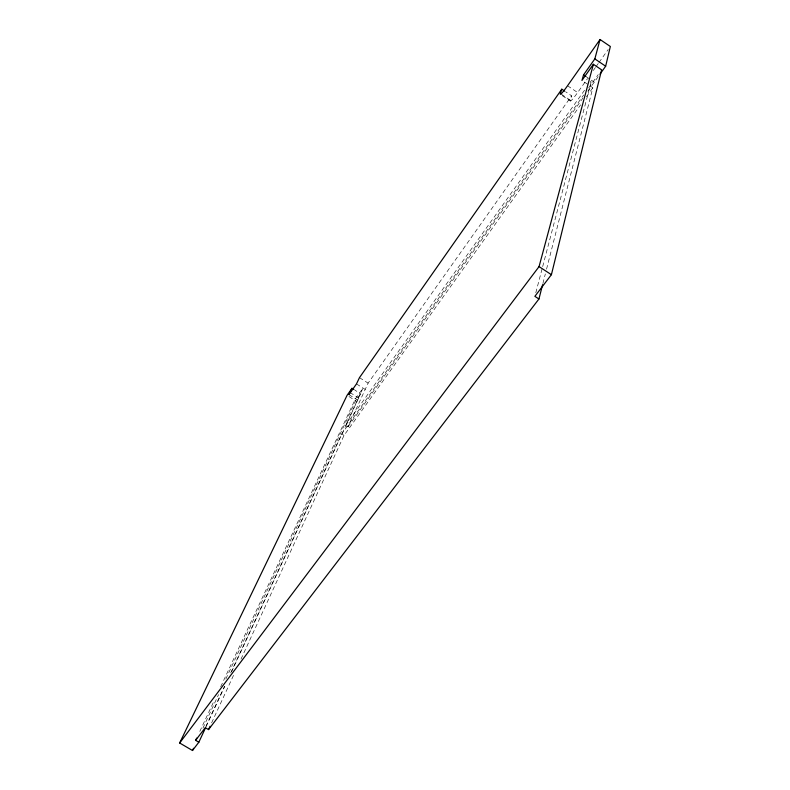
<?xml version="1.0" encoding="UTF-8"?>
<svg xmlns="http://www.w3.org/2000/svg" width="790" height="790" viewBox="0 0 790 790"><rect width="100%" height="100%" fill="white"/><g stroke="black" fill="none" stroke-linecap="round" stroke-linejoin="round"><path stroke-width="0.59" stroke-dasharray="3.95 2.96" d="M542.898 283.472L545.337 273.933M546.552 269.153L592.846 87.779L581.954 80.442M535.798 292.774L542.355 267.81M542.671 266.625L591.601 80.323L590.169 82.328M561.364 94.227L570.311 100.241L571.634 95.817L565.729 91.847M211.611 722.889L233.771 674.788M240.989 659.127L344.045 435.399L580.66 104.813M220.696 686.737L355.49 398.733L363.035 388.058L345.674 425.435L347.975 426.876L368.12 383.13L571.634 95.817M206.111 726.563L224.794 686.312M231.539 671.777L360.605 393.736L354.868 390.122M205.795 726.573L224.469 686.362M230.7 672.962L341.724 433.947L583.682 94.978M199.801 731.392L213.912 701.253M202.911 728.153L218.544 694.627M225.841 678.985L355.648 400.737L360.605 393.736M570.311 100.241A15.553 1.452 -56.2 0 0 577.638 92.549L587.592 78.526M593.28 70.517L595.413 67.515M596.124 66.518L598.257 63.516M598.968 62.509L608.211 49.493M345.674 425.435L585.884 88.352M588.688 87.957L598.237 74.586M347.975 426.876L582.832 98.167M587.839 91.156L598.553 76.166M586.387 96.795L592.846 87.779M341.724 433.947L344.045 435.399M349.98 392.512L358.65 397.963M348.963 394.625L357.653 400.096M348.973 396.541L355.648 400.737M359.46 377.66L368.12 383.13M356.478 383.92L365.217 389.431M562.283 95.63L570.262 100.992M585.558 76.245L594.287 82.13M567.536 85.745L577.638 92.549"/><path stroke-width="1.19" d="M599.975 74.181L605.654 66.222L610.344 46.492L600.054 39.5L567.536 85.745A15.573 1.313 -56.3 0 1 560.367 93.566L561.789 89.201L564.741 91.186M205.588 727.679L198.843 742.215L195.624 740.319L205.281 727.689L208.52 729.595L538.938 298.985L534.87 296.339L551.41 274.683L601.615 69.846L593.389 64.286L581.954 80.442L583.543 74.882L594.84 58.895L600.054 39.5M538.938 298.985L542.592 284.667M198.843 742.215L192.483 750.5L179.656 742.985L539.057 266.605L593.389 64.286M208.52 729.595L210.071 726.237M195.624 740.319L196.671 738.087M192.483 750.5L193.52 748.268M353.91 389.519L351.994 388.305L348.963 394.625L356.478 383.92L359.46 377.66L561.789 89.201M179.656 742.985L347.067 395.336L351.994 388.305M539.057 266.605L551.41 274.683M583.543 74.882L585.558 76.245M594.84 58.895L605.654 66.222"/></g></svg>
